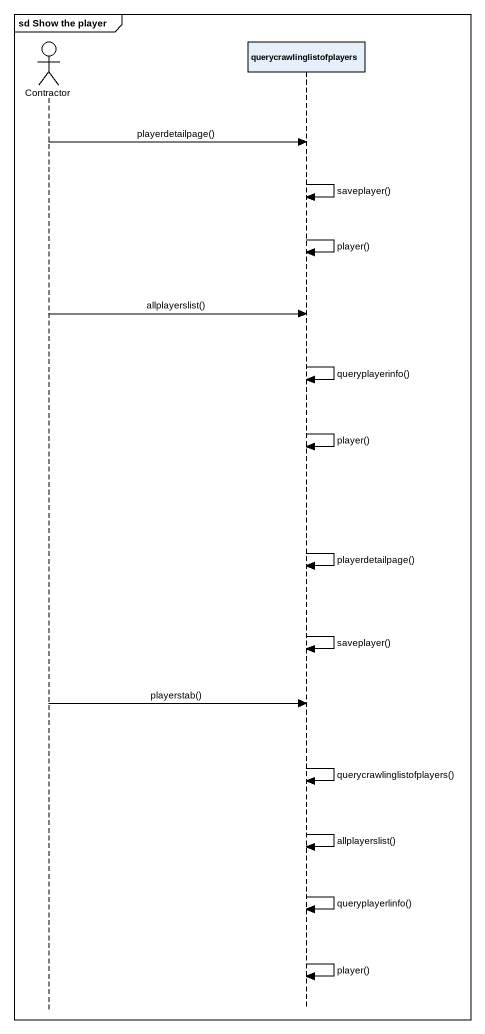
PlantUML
@startuml
mainframe sd Show the player
hide footbox
actor Contractor
participant querycrawlinglistofplayers

Contractor -> querycrawlinglistofplayers : playerdetailpage()
querycrawlinglistofplayers -> querycrawlinglistofplayers : saveplayer()
querycrawlinglistofplayers -> querycrawlinglistofplayers : player()
Contractor -> querycrawlinglistofplayers : allplayerslist()
querycrawlinglistofplayers -> querycrawlinglistofplayers : queryplayerinfo()
querycrawlinglistofplayers -> querycrawlinglistofplayers : player()
querycrawlinglistofplayers -> querycrawlinglistofplayers : playerdetailpage()
querycrawlinglistofplayers -> querycrawlinglistofplayers : saveplayer()
Contractor -> querycrawlinglistofplayers : playerstab()
querycrawlinglistofplayers -> querycrawlinglistofplayers : querycrawlinglistofplayers()
querycrawlinglistofplayers -> querycrawlinglistofplayers : allplayerslist()
querycrawlinglistofplayers -> querycrawlinglistofplayers : queryplayerlinfo()
querycrawlinglistofplayers -> querycrawlinglistofplayers : player()
@enduml
